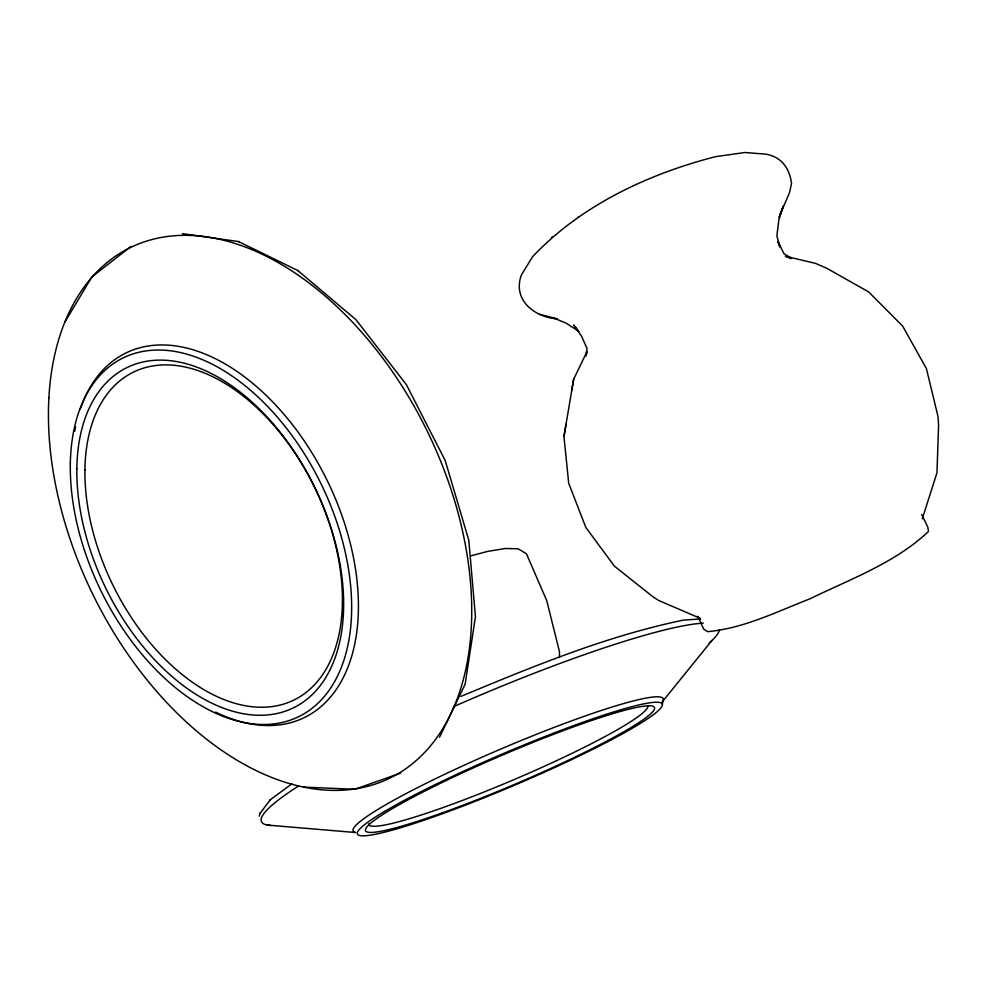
<?xml version="1.0" encoding="UTF-8"?>
<svg xmlns="http://www.w3.org/2000/svg" width="988" height="988" viewBox="0 0 988 988"><rect width="100%" height="100%" fill="white"/><g stroke="black" fill="none" stroke-linecap="round" stroke-linejoin="round"><path stroke-width="1.48" d="M585.983 355.668L587.02 348.591L581.71 336.476L573.67 324.953L578.091 330.35M700.467 618.439L658.465 600.371L652.574 596.493L614.388 566.136L585.835 527.456L568.705 483.243L563.95 436.535L573.645 379.269L586.946 351.679L586.18 355.816M571.706 390.458L573.645 379.269M563.95 436.535L566.099 424.161M662.355 704.432A165.651 16.734 -23.1 0 0 430.089 787.127A165.651 16.734 -23.1 0 0 437.116 815.643A165.651 16.734 -23.1 0 0 662.355 704.432L663.294 699.121A168.59 17.401 -23.1 0 0 491.481 753.054A168.59 17.401 -23.1 0 0 355.532 832.514L267.427 825.079M922.286 518.811L936.957 472.869L938.6 425.013L938.007 416.541L926.411 368.586L902.624 326.04L868.6 291.892L826.981 268.378L815.532 263.376L785.423 256.25L791.03 258.658M779.878 214.68L783.262 206.06L778.865 220.028L776.864 235.885L779.816 246.654M291.868 783.867L270.403 799.663L259.819 813.63L259.301 816.162M778.803 217.656L789.474 192.796L791.561 183.472C789.511 168.368 781.78 157.08 766.095 154.19L745.063 152.498L715.473 156.684C647.77 174.098 580.956 205.442 532.458 256.843L521.306 275.158C512.463 299.846 534.125 317.136 557.257 318.902M64.998 321.853L91.748 277.146M439.524 737.258L465.138 684.215L475.45 616.734L468.806 540.275L445.205 460.531L406.389 384.678L355.865 319.581L297.845 270.551M259.819 813.63L260.35 812.926M269.885 800.342L270.403 799.663M662.034 702.147L711.891 640.545M92.279 276.615L131.034 246.395M578.227 217.249L578.906 216.73M551.465 237.589L552.502 236.799M460.865 696.429C533.199 666.332 606.262 636.136 683.239 620.131L700.628 618.97M354.988 789.177L400.856 773.011M470.461 555.972L487.541 551.415L505.523 548.488L518.268 548.834L526.468 553.811L546.747 600.63L559.406 651.45L559.566 657.539M303.538 787.103L354.235 789.276M182.323 233.625L238.491 241.541L298.388 270.811M539.411 314.27L557.084 318.828M552.959 317.753L565.976 323.076L578.968 331.425M238.491 241.541L239.158 241.862M791.499 258.238L784.052 253.805L778.025 241.801L779.705 246.839M921.631 514.439L927.893 527.296L928.461 531.482C895.289 562.864 850.693 578.943 810.209 598.716C776.864 611.671 743.631 628.43 707.569 631.653L703.654 629.06L697.874 616.265M80.263 409.242A202.948 124.673 63.9 0 1 247.482 379.133A202.948 124.673 63.9 0 1 357.533 625.379A202.948 124.673 63.9 0 1 215.619 712.101M74.705 431.324A202.948 124.673 63.9 0 1 75.57 426.754M647.832 705.827A151.621 15.635 -23.1 0 1 510.994 780.903A151.621 15.635 -23.1 0 1 368.635 823.844M719.499 629.751A248.704 30.826 -23 0 1 709.236 642.99M270.712 825.499A248.704 30.826 -23 0 1 298.574 785.991M453.282 706.79A248.704 30.826 -23 0 1 703.258 623.156M48.894 397.719A295.313 186.065 63.9 0 0 353.469 789.14A295.313 186.065 63.9 0 0 377.786 351.691A295.313 186.065 63.9 0 0 48.894 397.719M70.321 463.903A199.687 122.351 63.9 0 0 278.987 723.117A199.687 122.351 63.9 0 0 283.778 424.852A199.687 122.351 63.9 0 0 70.321 463.903M76.842 468.683A189.387 116.016 63.9 0 0 275.158 713.879A189.387 116.016 63.9 0 0 278.851 430.583A189.387 116.016 63.9 0 0 76.842 468.683M84.919 470.016A182.533 112.076 63.9 0 0 276.455 705.852A182.533 112.076 63.9 0 0 279.765 432.411A182.533 112.076 63.9 0 0 84.919 470.016M441.5 813.149A157.104 15.87 -23.1 0 0 654.562 707.803A157.104 15.87 -23.1 0 0 433.806 786.559A157.104 15.87 -23.1 0 0 441.5 813.149"/></g></svg>
